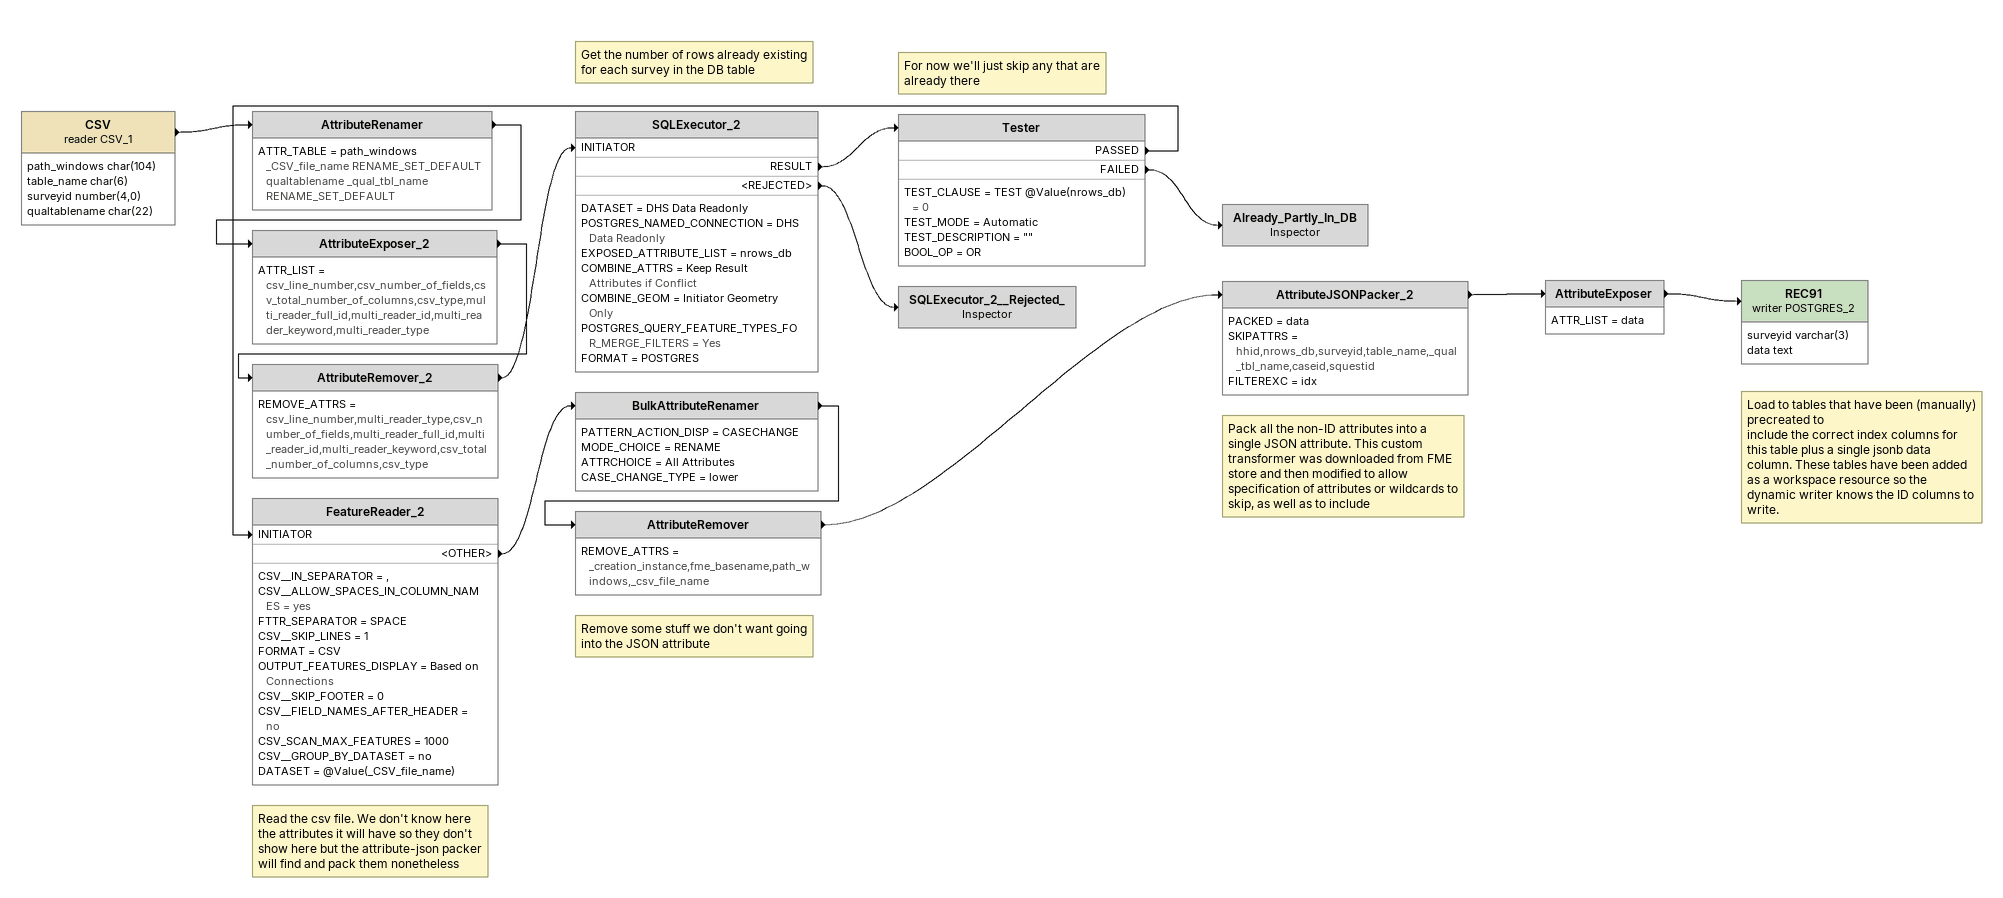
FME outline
CSV (reader CSV_1)
    attributes: path_windows char(104), table_name char(6), surveyid number(4,0), qualtablename char(22)
    -> AttributeRenamer
AttributeRenamer
    ATTR_TABLE = path_windows _CSV_file_name RENAME_SET_DEFAULT  qualtablename _qual_tbl_name RENAME_SET_DEFAULT
    -> AttributeExposer_2
AttributeExposer_2
    ATTR_LIST = csv_line_number,csv_number_of_fields,csv_total_number_of_columns,csv_type,multi_reader_full_id,multi_reader_id,multi_reader_keyword,multi_reader_type
    -> AttributeRemover_2
AttributeRemover_2
    REMOVE_ATTRS = csv_line_number,multi_reader_type,csv_number_of_fields,multi_reader_full_id,multi_reader_id,multi_reader_keyword,csv_total_number_of_columns,csv_type
    -> SQLExecutor_2 [INITIATOR]
Note: Get the number of rows already existing for each survey in the DB table
SQLExecutor_2
    DATASET = DHS Data Readonly
    POSTGRES_NAMED_CONNECTION = DHS Data Readonly
    EXPOSED_ATTRIBUTE_LIST = nrows_db
    COMBINE_ATTRS = Keep Result Attributes if Conflict
    COMBINE_GEOM = Initiator Geometry Only
    POSTGRES_QUERY_FEATURE_TYPES_FOR_MERGE_FILTERS = Yes
    FORMAT = POSTGRES
    RESULT -> Tester
    <REJECTED> -> SQLExecutor_2__Rejected_
Note: For now we'll just skip any that are already there
Tester
    TEST_CLAUSE = TEST @Value(nrows_db) = 0
    TEST_MODE = Automatic
    TEST_DESCRIPTION = ""
    BOOL_OP = OR
    PASSED -> FeatureReader_2 [INITIATOR]
    FAILED -> Already_Partly_In_DB
Already_Partly_In_DB: Inspector
Note: Read the csv file. We don't know here the attributes it will have so they don't show here but the attribute-json packer will find and pack them nonetheless
FeatureReader_2
    CSV__IN_SEPARATOR = ,
    CSV__ALLOW_SPACES_IN_COLUMN_NAMES = yes
    FTTR_SEPARATOR = SPACE
    CSV__SKIP_LINES = 1
    FORMAT = CSV
    OUTPUT_FEATURES_DISPLAY = Based on Connections
    CSV__SKIP_FOOTER = 0
    CSV__FIELD_NAMES_AFTER_HEADER = no
    CSV_SCAN_MAX_FEATURES = 1000
    CSV__GROUP_BY_DATASET = no
    DATASET = @Value(_CSV_file_name)
    <OTHER> -> BulkAttributeRenamer
BulkAttributeRenamer
    PATTERN_ACTION_DISP = CASECHANGE
    MODE_CHOICE = RENAME
    ATTRCHOICE = All Attributes
    CASE_CHANGE_TYPE = lower
    -> AttributeRemover
Note: Remove some stuff we don't want going into the JSON attribute
AttributeRemover
    REMOVE_ATTRS = _creation_instance,fme_basename,path_windows,_csv_file_name
    -> AttributeJSONPacker_2
Note: Pack all the non-ID attributes into a single JSON attribute. This custom transformer was downloaded from FME store and then modified to allow specification of attributes or wildcards to skip, as well as to include
AttributeJSONPacker_2
    PACKED = data
    SKIPATTRS = hhid,nrows_db,surveyid,table_name,_qual_tbl_name,caseid,squestid
    FILTEREXC = idx
    -> AttributeExposer
AttributeExposer
    ATTR_LIST = data
    -> REC91 (writer POSTGRES_2)
Note: Load to tables that have been (manually) precreated to / include the correct index columns for this table plus a single jsonb data column. These tables have been added as a workspace resource so the dynamic writer knows the ID columns to write.
REC91 (writer POSTGRES_2)
    attributes: surveyid varchar(3), data text
SQLExecutor_2__Rejected_: Inspector
